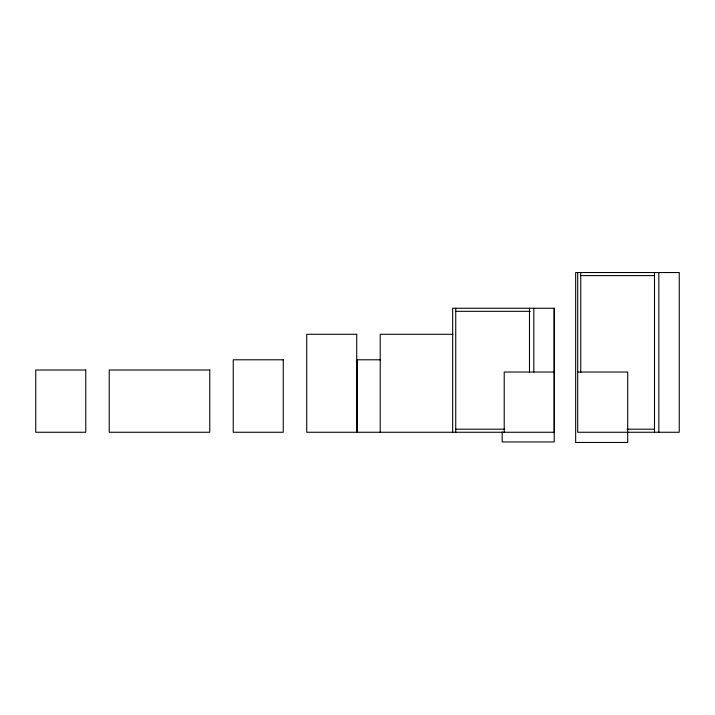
<?xml version="1.0" encoding="UTF-8"?>
<svg xmlns="http://www.w3.org/2000/svg" width="715" height="715" viewBox="0 0 715 715"><rect width="100%" height="100%" fill="white"/><g stroke="black" fill="none" stroke-linecap="round" stroke-linejoin="round"><path stroke-width="1.07" d="M580.759 275.597L654.502 275.597M502.171 431.931L502.171 441.959L554.223 441.959L554.223 308.254L452.675 308.254L452.675 432.262M455.732 311.32L530.316 311.32M452.953 334.28L380.21 334.28L380.21 432.262M380.586 359.797L357.241 359.797L357.241 432.262L554.223 432.262L554.197 308.254M554.223 372.041L504.218 372.041L504.218 432.262M577.702 372.041L627.707 372.041L627.707 432.262M455.732 429.197L504.71 429.197M626.992 429.197L654.502 429.197M658.837 272.531L658.837 432.262M654.502 272.531L654.502 432.262M627.707 432.468L627.707 442.469L575.655 442.469L575.655 272.531L679.25 272.531L679.25 432.262L577.702 432.262L577.702 272.531M580.759 272.531L580.759 372.435M533.81 308.254L533.81 371.934M529.484 308.254L529.484 371.934M455.732 308.254L455.732 432.262M356.731 334.28L306.726 334.28L306.726 432.262L356.731 432.262L356.731 334.28M283.247 359.797L233.242 359.797L233.242 432.262L283.247 432.262L283.247 359.797M85.764 370.004L35.75 370.004L35.75 432.262L85.764 432.262L85.764 370.004M209.763 370.004L109.234 370.004L109.234 432.262L209.763 432.262L209.763 370.004"/></g></svg>
